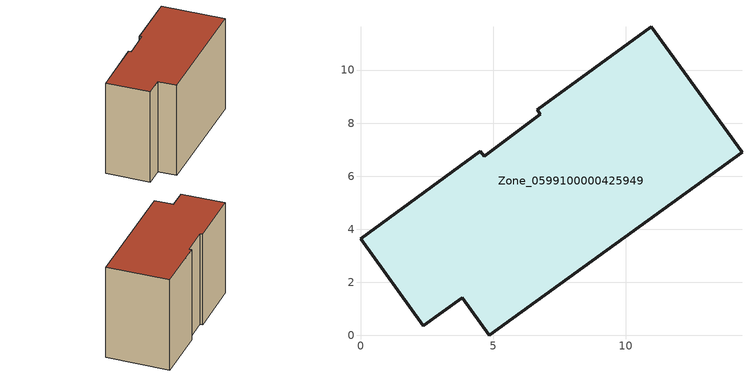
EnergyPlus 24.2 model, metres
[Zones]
Zone_0599100000425949
 floor ground (C_G): 2.37,0.36 0,3.65 4.52,6.94 4.67,6.75 6.78,8.34 6.66,8.5 10.96,11.63 14.39,6.89 4.86,0 3.84,1.42 z0
 wall outside (C_F): 6.78,8.34 4.67,6.75 4.52,6.94 0,3.65 2.37,0.36 3.84,1.42 4.86,0 14.39,6.89 10.96,11.63 6.66,8.5 6.78,8.34 z0:8.98
 roof outside (C_R): 4.67,6.75 4.52,6.94 0,3.65 2.37,0.36 3.84,1.42 4.86,0 14.39,6.89 10.96,11.63 6.66,8.5 6.78,8.34 z8.98
[BUILDING]
Pand.0599100000425949: North Axis=0; Terrain=City; Loads Convergence Tolerance Value=0.04; Temperature Convergence Tolerance Value=0.4; Solar Distribution=FullExterior; Maximum Number of Warmup Days=25; Minimum Number of Warmup Days=1
[Site:Location]
Rotterdam.The.Hague.AP_ZH_NLD Design_Conditions: Latitude=51.96; Longitude=4.45; Time Zone=1; Elevation=-4.5
[SITE:GROUNDTEMPERATURE:BUILDINGSURFACE]
18, 18, 18, 18, 18, 18, 18, 18, 18, 18, 18, 18
[MATERIAL] Thermal Absorptance=0.9; Solar Absorptance=0.7; Visible Absorptance=0.7
Name | Roughness | Thickness | Conductivity | Density | Specific Heat
G.TC.2006-2014 | MediumSmooth | 0.15 | 0.06 | 540 | 1210
F.TC.2006-2014 | Rough | 0.3 | 0.12 | 1920 | 840
R.TC.2006-2014 | MediumRough | 0.2 | 0.08 | 1500 | 1000
[CONSTRUCTION]
C_G: G.TC.2006-2014
C_F: F.TC.2006-2014
C_R: R.TC.2006-2014
[ZONE]
Zone_0599100000425949: Type=1; Multiplier=1; Ceiling Height=Autocalculate; Volume=Autocalculate; Floor Area=autocalculate; Part of Total Floor Area=Yes
[ZONEINFILTRATION:DESIGNFLOWRATE]
Infil_Zone_0599100000425949: Zone or ZoneList or Space or SpaceList=Zone_0599100000425949; Schedule=AlwaysOn; Design Flow Rate Calculation Method=Flow/Area; Flow Rate per Floor Area=0.0015; Constant Term Coefficient=1; Temperature Term Coefficient=0; Velocity Term Coefficient=0; Velocity Squared Term Coefficient=0
[HVACTEMPLATE:ZONE:IDEALLOADSAIRSYSTEM]
Zone_0599100000425949: Maximum Heating Supply Air Temperature=50; Minimum Cooling Supply Air Temperature=13; Maximum Heating Supply Air Humidity Ratio=0.0156; Minimum Cooling Supply Air Humidity Ratio=0.0077; Heating Limit=NoLimit; Cooling Limit=NoLimit; Dehumidification Control Type=ConstantSensibleHeatRatio; Cooling Sensible Heat Ratio=0.7; Dehumidification Setpoint=60; Humidification Control Type=None; Humidification Setpoint=30; Outdoor Air Method=None; Outdoor Air Flow Rate per Person=0.00944; Outdoor Air Flow Rate per Zone Floor Area=0; Outdoor Air Flow Rate per Zone=0; Demand Controlled Ventilation Type=None; Outdoor Air Economizer Type=NoEconomizer; Heat Recovery Type=None; Sensible Heat Recovery Effectiveness=0.7; Latent Heat Recovery Effectiveness=0.65
[ZONECONTROL:THERMOSTAT]
ThermostatControl_Zone_0599100000425949: Zone or ZoneList=Zone_0599100000425949; Control Type Schedule=DualSetpointControlType; Control 1=Thermostat_Zone_0599100000425949; Temperature Difference Between Cutout And Setpoint=0
[THERMOSTATSETPOINT:DUALSETPOINT]
Thermostat_Zone_0599100000425949: Heating Setpoint Temperature Schedule=HeatingSetpoint_Zone_0599100000425949; Cooling Setpoint Temperature Schedule=CoolingSetpoint_Zone_0599100000425949
[SCHEDULE:COMPACT]
HeatingSetpoint_Zone_0599100000425949: Through: 12/31, For: AllDays, Until: 24:00, 21
CoolingSetpoint_Zone_0599100000425949: Through: 12/31, For: AllDays, Until: 24:00, 24
DualSetpointControlType: Through: 12/31, For: AllDays, Until: 24:00, 4
AlwaysOn: Through: 12/31, For: AllDays, Until: 24:00, 1
